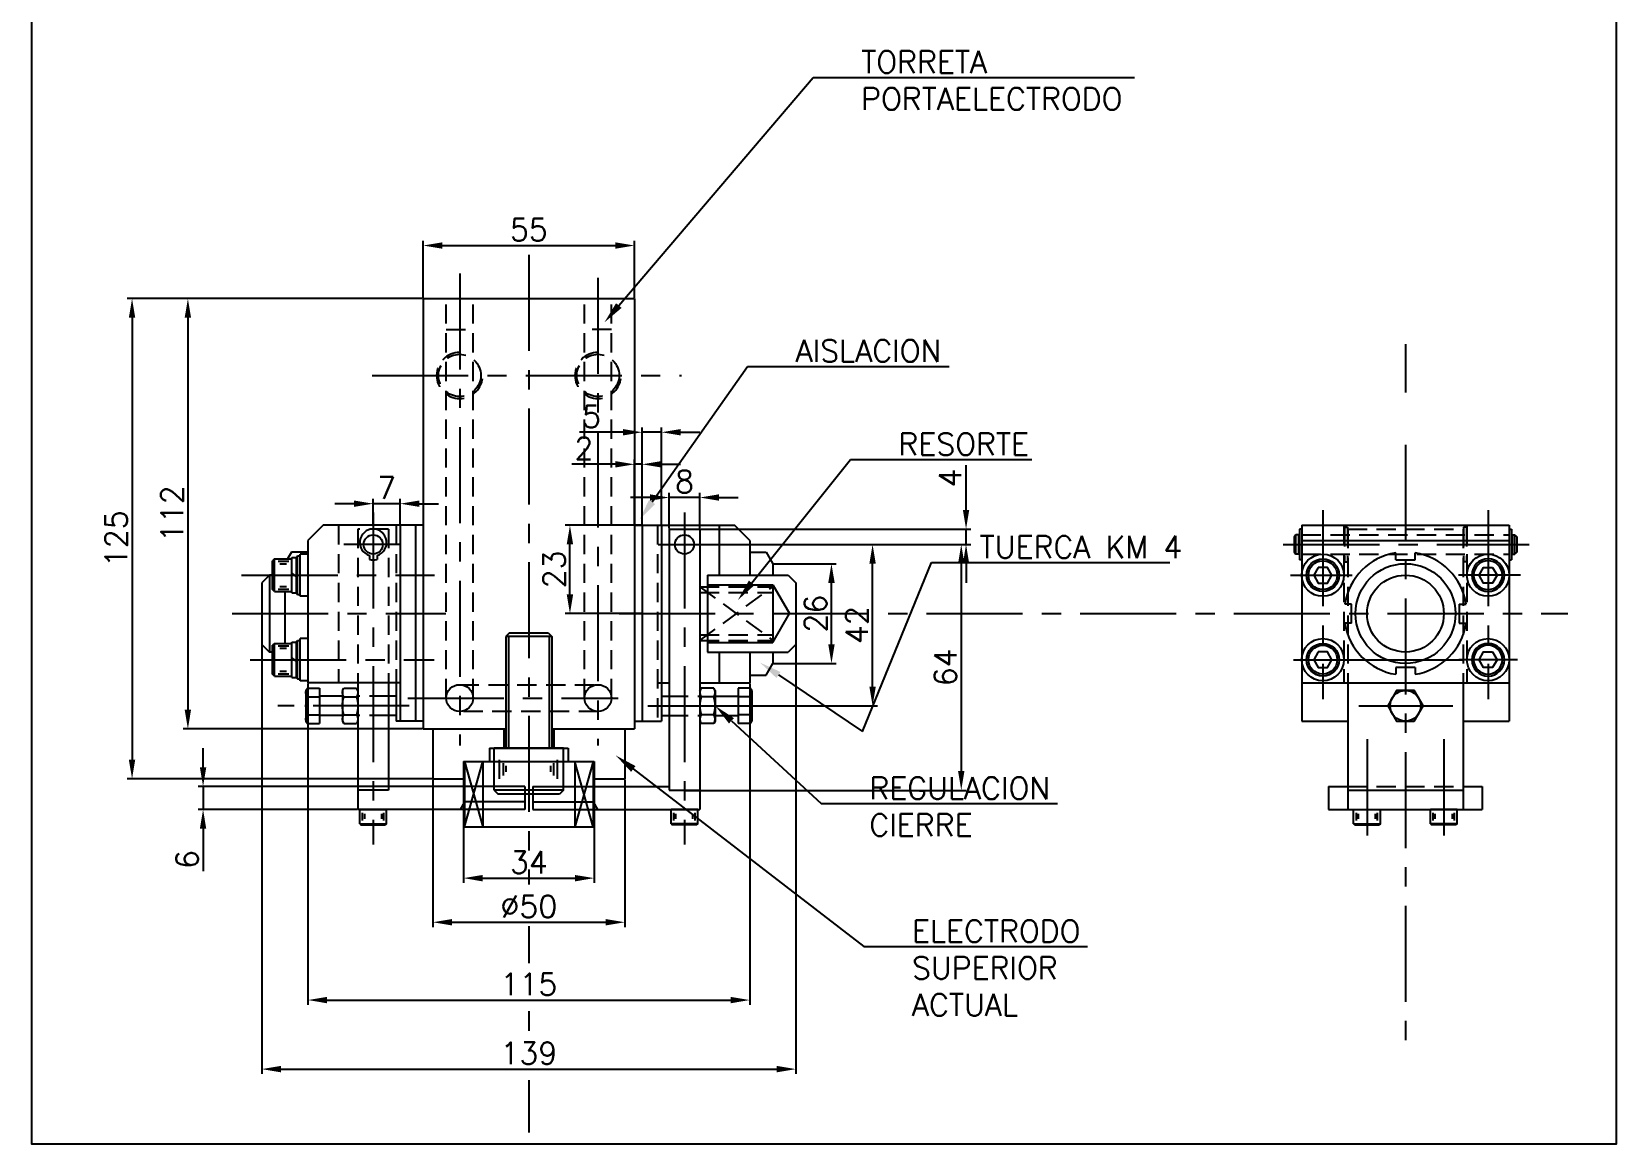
# Model space of a CAD drawing. Extents: x -21308 to -16735, y 11657 to 13517.
# Drawn here: x -17147 to -16734.6, y 12959.7 to 13249.3 of the extents above; entities that cross this region are included whole.
import ezdxf
from ezdxf import colors
from ezdxf.entities.mleader import LeaderData, LeaderLine
from ezdxf.math import Vec2, Vec3

# ---------------------------------------------------------------- set-up
doc = ezdxf.new("R2010")
doc.units = 0
doc.header["$LTSCALE"] = 20
doc.header["$MEASUREMENT"] = 0
doc.linetypes.add('CENTER', pattern=[2, 1.25, -0.25, 0.25, -0.25])
doc.linetypes.add('HIDDEN', pattern=[0.375, 0.25, -0.125])
doc.layers.get('0').update_dxf_attribs({"linetype": 'CONTINUOUS'})
doc.layers.get('DEFPOINTS').update_dxf_attribs({"linetype": 'CONTINUOUS'})
for name, color, linetype in [('CL', 1, 'CENTER'), ('CO', 3, 'CONTINUOUS'), ('CUPLA A SOLDAR', 5, 'CONTINUOUS'), ('FI', 1, 'CONTINUOUS'), ('OC', 1, 'HIDDEN')]:
    doc.layers.add(name, color=color, linetype=linetype)
doc.styles.add('ROMANS', font='ROMANS.SHX')
doc.dimstyles.new('2CON5', dxfattribs={"dimscale": 2.5, "dimtxt": 2.3, "dimasz": 2, "dimexe": 0.5, "dimexo": 0.0625, "dimgap": 0.5, "dimtad": 1, "dimdec": 4, "dimdsep": 46, "dimtxsty": 'ROMANS', "dimcen": -2, "dimclrt": 7, "dimadec": 0, "dimazin": 0, "dimtfac": 0.869565, "dimtdec": 4, "dimtmove": 0, "dimatfit": 3, "dimfxl": 1, "dimtolj": 1, "dimarcsym": 0})

# ---------------------------------------------------------------- blocks, each defined once
blk = doc.blocks.new('12912L')
for p, q in [((-9, 11), (-8, 12)), ((-9, 11), (-9, 0)), ((-8, 12), (8, 12)), ((9, 11), (8, 12)), ((9, 11), (9, 0)), ((-9, 0), (9, 0))]:
    blk.add_line(p, q)
at = {"color": 1}
for p, q in [((-9, 11), (9, 11)), ((-7.47, 8.01), (-7.47, 3.03)), ((-6.47, 7.16), (-6.47, 3.89)), ((-5.76, 6.16), (-5.76, 4.6)), ((5.9, 6.16), (5.9, 4.6)), ((6.61, 7.16), (6.61, 3.89)), ((7.61, 8.01), (7.61, 3.03))]:
    blk.add_line(p, q, dxfattribs=at)
blk = doc.blocks.new('04912L')
for p, q in [((-3.5, 3.7), (-3.2, 4)), ((-3.5, 3.7), (-3.5, 0)), ((-3.5, 0), (3.5, 0)), ((-3.2, 4), (3.2, 4)), ((3.5, 3.7), (3.2, 4)), ((3.5, 3.7), (3.5, 0))]:
    blk.add_line(p, q)
at = {"color": 1}
for p, q in [((-3.5, 3.7), (3.5, 3.7)), ((-2.75, 2.85), (-2.75, 0.9)), ((-2.22, 2.4), (-2.22, 1.16)), ((2.22, 2.4), (2.22, 1.16)), ((2.75, 2.85), (2.75, 0.9))]:
    blk.add_line(p, q, dxfattribs=at)
blk = doc.blocks.new('05934L')
for p, q in [((-4, 4), (-4.62, 3.64)), ((-4.62, 3.64), (-4.62, 0.36)), ((-4, 0), (-4.62, 0.36)), ((-4, 4), (-2.31, 4)), ((-4, 0), (-2.31, 0)), ((-2.31, 4), (2.31, 4)), ((-2.31, 3.64), (-2.31, 0.36)), ((-2.31, 0), (2.31, 0)), ((2.31, 4), (4, 4)), ((2.31, 3.64), (2.31, 0.36)), ((2.31, 0), (4, 0)), ((4, 4), (4.62, 3.64)), ((4, 0), (4.62, 0.36)), ((4.62, 3.64), (4.62, 0.36))]:
    blk.add_line(p, q)
for centre, radius, start, end in [((-3.46, 1.96), 2.04, 55.6158, 124.3842), ((-3.46, 2.04), 2.04, 235.6158, 304.3842), ((0, -3.64), 7.64, 72.412, 107.588), ((0, 7.64), 7.64, 252.412, 287.588), ((3.46, 1.96), 2.04, 55.6158, 124.3842), ((3.46, 2.04), 2.04, 235.6158, 304.3842)]:
    blk.add_arc(centre, radius, start, end)
blk = doc.blocks.new('05933L')
for p, q in [((-4, 3.5), (-4.62, 3.14)), ((-4.62, 3.14), (-4.62, 0)), ((-4.62, 0), (4.62, 0)), ((-4, 3.5), (-2.31, 3.5)), ((-2.31, 3.5), (2.31, 3.5)), ((-2.31, 3.14), (-2.31, 0)), ((2.31, 3.5), (4, 3.5)), ((2.31, 3.14), (2.31, 0)), ((4, 3.5), (4.62, 3.14)), ((4.62, 3.14), (4.62, 0))]:
    blk.add_line(p, q)
for centre, radius, start, end in [((-3.46, 1.46), 2.04, 55.6158, 124.3842), ((0, -4.14), 7.64, 72.412, 107.588), ((3.46, 1.46), 2.04, 55.6158, 124.3842)]:
    blk.add_arc(centre, radius, start, end)
blk = doc.blocks.new('05933S')
blk.add_lwpolyline([(2.31, -4), (4.62, 0), (2.31, 4), (-2.31, 4), (-4.62, 0), (-2.31, -4)], close=True)
at = {"color": 1}
blk.add_circle((0, 0), 4, dxfattribs=at)
blk = doc.blocks.new('05912S')
blk.add_lwpolyline([(-1.18, 2.04), (-2.35, 0), (-1.18, -2.04), (1.18, -2.04), (2.35, 0), (1.18, 2.04)], close=True)
blk.add_circle((0, 0), 4.25)
at = {"color": 1}
blk.add_circle((0, 0), 3.75, dxfattribs=at)
blk = doc.blocks.new('05125')
for p, q in [((-4.7, 1), (-5, 0.7)), ((-5, 0.7), (-5, 0)), ((-5, 0), (5, 0)), ((-4.7, 1), (4.7, 1)), ((4.7, 1), (5, 0.7)), ((5, 0.7), (5, 0))]:
    blk.add_line(p, q)
at = {"color": 1}
blk.add_line((-5, 0.7), (5, 0.7), dxfattribs=at)
blk = doc.blocks.new('05127')
for p, q in [((-4.6, 1.2), (4.6, 1.2)), ((-4.6, 1.2), (-4.6, 0)), ((-4.6, 0), (4.6, 0)), ((0.51, 1.2), (-0.53, 0)), ((4.6, 1.2), (4.6, 0))]:
    blk.add_line(p, q)
blk = doc.blocks.new('05912L')
for p, q in [((-4.25, 4.5), (-3.75, 5)), ((-4.25, 4.5), (-4.25, 0)), ((-3.75, 5), (3.75, 5)), ((4.25, 4.5), (3.75, 5)), ((4.25, 4.5), (4.25, 0)), ((-4.25, 0), (4.25, 0))]:
    blk.add_line(p, q)
at = {"color": 1}
for p, q in [((-4.25, 4.5), (4.25, 4.5)), ((-3.64, 3.52), (-3.64, 0.79)), ((-2.98, 3.1), (-2.98, 1.41)), ((2.98, 3.1), (2.98, 1.41)), ((3.64, 3.52), (3.64, 0.79))]:
    blk.add_line(p, q, dxfattribs=at)
blk = doc.blocks.new('*D61')
at = {"layer": 'CO', "color": 0, "lineweight": -2}
for p, q in [((-17045.11, 13179.98), (-17045.11, 13194.89)), ((-17040.11, 13193.64), (-16995.11, 13193.64)), ((-16990.11, 13179.98), (-16990.11, 13194.89))]:
    blk.add_line(p, q, dxfattribs=at)
at = {"layer": 'CO', "color": 0}
for points in [[(-17040.11, 13194.47), (-17040.11, 13192.8), (-17045.11, 13193.64)], [(-16995.11, 13194.47), (-16995.11, 13192.8), (-16990.11, 13193.64)]]:
    blk.add_solid(points, dxfattribs=at)
at = {"layer": 'DEFPOINTS', "color": 0}
for p in [(-16990.11, 13193.64), (-17045.11, 13179.82), (-16990.11, 13179.82)]:
    blk.add_point(p, dxfattribs=at)
at = {"layer": 'CO', "color": 7, "insert": (-17017.61, 13197.76), "char_height": 5.75, "attachment_point": 5, "style": 'ROMANS'}
blk.add_mtext('\\A1;55', dxfattribs=at)
blk = doc.blocks.new('*D62')
at = {"layer": 'CO', "color": 0, "lineweight": -2}
for p, q in [((-17042.61, 13054.66), (-17042.61, 13016.23)), ((-16992.61, 13054.66), (-16992.61, 13016.23)), ((-17037.61, 13017.48), (-16997.61, 13017.48))]:
    blk.add_line(p, q, dxfattribs=at)
at = {"layer": 'CO', "color": 0}
for points in [[(-17037.61, 13018.31), (-17037.61, 13016.65), (-17042.61, 13017.48)], [(-16997.61, 13018.31), (-16997.61, 13016.65), (-16992.61, 13017.48)]]:
    blk.add_solid(points, dxfattribs=at)
at = {"layer": 'DEFPOINTS', "color": 0}
for p in [(-17042.61, 13054.82), (-16992.61, 13054.82), (-16992.61, 13017.48)]:
    blk.add_point(p, dxfattribs=at)
at = {"layer": 'CO', "color": 7, "insert": (-17017.61, 13021.6), "char_height": 5.75, "attachment_point": 5, "style": 'ROMANS'}
blk.add_mtext('\\A1;%%C50', dxfattribs=at)
blk = doc.blocks.new('*D63')
at = {"layer": 'CO', "color": 0, "lineweight": -2}
for p, q in [((-17075.11, 13079.66), (-17075.11, 12995.98)), ((-16960.11, 13079.66), (-16960.11, 12995.98)), ((-17070.11, 12997.23), (-16965.11, 12997.23))]:
    blk.add_line(p, q, dxfattribs=at)
at = {"layer": 'CO', "color": 0}
for points in [[(-17070.11, 12998.06), (-17070.11, 12996.39), (-17075.11, 12997.23)], [(-16965.11, 12998.06), (-16965.11, 12996.39), (-16960.11, 12997.23)]]:
    blk.add_solid(points, dxfattribs=at)
at = {"layer": 'DEFPOINTS', "color": 0}
for p in [(-17075.11, 13079.82), (-16960.11, 13079.82), (-16960.11, 12997.23)]:
    blk.add_point(p, dxfattribs=at)
at = {"layer": 'CO', "color": 7, "insert": (-17017.61, 13001.35), "char_height": 5.75, "attachment_point": 5, "style": 'ROMANS'}
blk.add_mtext('\\A1;115', dxfattribs=at)
blk = doc.blocks.new('*D64')
at = {"layer": 'CO', "color": 0, "lineweight": -2}
for p, q in [((-17087.11, 13089.66), (-17087.11, 12978)), ((-16948.11, 13089.66), (-16948.11, 12978)), ((-17082.11, 12979.25), (-16953.11, 12979.25))]:
    blk.add_line(p, q, dxfattribs=at)
at = {"layer": 'CO', "color": 0}
for points in [[(-17082.11, 12980.09), (-17082.11, 12978.42), (-17087.11, 12979.25)], [(-16953.11, 12980.09), (-16953.11, 12978.42), (-16948.11, 12979.25)]]:
    blk.add_solid(points, dxfattribs=at)
at = {"layer": 'DEFPOINTS', "color": 0}
for p in [(-17087.11, 13089.82), (-16948.11, 13089.82), (-16948.11, 12979.25)]:
    blk.add_point(p, dxfattribs=at)
at = {"layer": 'CO', "color": 7, "insert": (-17017.61, 12983.38), "char_height": 5.75, "attachment_point": 5, "style": 'ROMANS'}
blk.add_mtext('\\A1;139', dxfattribs=at)
blk = doc.blocks.new('*D67')
at = {"layer": 'CO', "color": 0, "lineweight": -2}
for p, q in [((-17102.39, 13057.82), (-17102.39, 13062.82)), ((-17054.27, 13052.82), (-17103.64, 13052.82)), ((-17102.39, 13052.82), (-17102.39, 13046.82)), ((-17062.27, 13046.82), (-17103.64, 13046.82)), ((-17102.39, 13041.82), (-17102.39, 13030.76))]:
    blk.add_line(p, q, dxfattribs=at)
at = {"layer": 'CO', "color": 0}
for points in [[(-17103.22, 13057.82), (-17101.56, 13057.82), (-17102.39, 13052.82)], [(-17103.22, 13041.82), (-17101.56, 13041.82), (-17102.39, 13046.82)]]:
    blk.add_solid(points, dxfattribs=at)
at = {"layer": 'DEFPOINTS', "color": 0}
for p in [(-17054.11, 13052.82), (-17102.39, 13046.82), (-17062.11, 13046.82)]:
    blk.add_point(p, dxfattribs=at)
at = {"layer": 'CO', "color": 7, "insert": (-17106.52, 13033.79), "char_height": 5.75, "attachment_point": 5, "rotation": 90, "style": 'ROMANS'}
blk.add_mtext('\\A1;6', dxfattribs=at)
blk = doc.blocks.new('*D70')
at = {"layer": 'CO', "color": 0, "lineweight": -2}
for p, q in [((-17034.61, 13054.66), (-17034.61, 13027.71)), ((-17000.61, 13054.66), (-17000.61, 13027.71)), ((-17029.61, 13028.96), (-17005.61, 13028.96))]:
    blk.add_line(p, q, dxfattribs=at)
at = {"layer": 'CO', "color": 0}
for points in [[(-17029.61, 13029.79), (-17029.61, 13028.12), (-17034.61, 13028.96)], [(-17005.61, 13029.79), (-17005.61, 13028.12), (-17000.61, 13028.96)]]:
    blk.add_solid(points, dxfattribs=at)
at = {"layer": 'DEFPOINTS', "color": 0}
for p in [(-17034.61, 13054.82), (-17000.61, 13054.82), (-17000.61, 13028.96)]:
    blk.add_point(p, dxfattribs=at)
at = {"layer": 'CO', "color": 7, "insert": (-17017.61, 13033.08), "char_height": 5.75, "attachment_point": 5, "style": 'ROMANS'}
blk.add_mtext('\\A1;34', dxfattribs=at)
blk = doc.blocks.new('*D71')
at = {"layer": 'CO', "color": 0, "lineweight": -2}
for p, q in [((-17045.27, 13179.82), (-17107.59, 13179.82)), ((-17106.34, 13174.82), (-17106.34, 13072.82)), ((-17045.27, 13067.82), (-17107.59, 13067.82))]:
    blk.add_line(p, q, dxfattribs=at)
at = {"layer": 'CO', "color": 0}
for points in [[(-17107.18, 13174.82), (-17105.51, 13174.82), (-17106.34, 13179.82)], [(-17107.18, 13072.82), (-17105.51, 13072.82), (-17106.34, 13067.82)]]:
    blk.add_solid(points, dxfattribs=at)
at = {"layer": 'DEFPOINTS', "color": 0}
for p in [(-17045.11, 13179.82), (-17106.34, 13067.82), (-17045.11, 13067.82)]:
    blk.add_point(p, dxfattribs=at)
at = {"layer": 'CO', "color": 7, "insert": (-17110.47, 13123.82), "char_height": 5.75, "attachment_point": 5, "rotation": 90, "style": 'ROMANS'}
blk.add_mtext('\\A1;112', dxfattribs=at)
blk = doc.blocks.new('*D72')
at = {"layer": 'CO', "color": 0, "lineweight": -2}
for p, q in [((-16995.11, 13136.69), (-17006.44, 13136.69)), ((-16990.11, 13120.98), (-16990.11, 13137.94)), ((-16988.11, 13136.69), (-16990.11, 13136.69)), ((-16988.11, 13120.98), (-16988.11, 13137.94)), ((-16983.11, 13136.69), (-16978.11, 13136.69))]:
    blk.add_line(p, q, dxfattribs=at)
at = {"layer": 'CO', "color": 0}
for points in [[(-16995.11, 13137.52), (-16995.11, 13135.86), (-16990.11, 13136.69)], [(-16983.11, 13137.52), (-16983.11, 13135.86), (-16988.11, 13136.69)]]:
    blk.add_solid(points, dxfattribs=at)
at = {"layer": 'DEFPOINTS', "color": 0}
for p in [(-16990.11, 13136.69), (-16990.11, 13120.82), (-16988.11, 13120.82)]:
    blk.add_point(p, dxfattribs=at)
at = {"layer": 'CO', "color": 7, "insert": (-17003.28, 13140.82), "char_height": 5.75, "attachment_point": 5, "style": 'ROMANS'}
blk.add_mtext('\\A1;2', dxfattribs=at)
blk = doc.blocks.new('*D73')
at = {"layer": 'CO', "color": 0, "lineweight": -2}
for p, q in [((-16993.11, 13145.03), (-17004.44, 13145.03)), ((-16988.11, 13120.98), (-16988.11, 13146.28)), ((-16983.11, 13145.03), (-16988.11, 13145.03)), ((-16983.11, 13120.98), (-16983.11, 13146.28)), ((-16978.11, 13145.03), (-16973.11, 13145.03))]:
    blk.add_line(p, q, dxfattribs=at)
at = {"layer": 'CO', "color": 0}
for points in [[(-16993.11, 13145.86), (-16993.11, 13144.2), (-16988.11, 13145.03)], [(-16978.11, 13145.86), (-16978.11, 13144.2), (-16983.11, 13145.03)]]:
    blk.add_solid(points, dxfattribs=at)
at = {"layer": 'DEFPOINTS', "color": 0}
for p in [(-16988.11, 13145.03), (-16988.11, 13120.82), (-16983.11, 13120.82)]:
    blk.add_point(p, dxfattribs=at)
at = {"layer": 'CO', "color": 7, "insert": (-17001.28, 13149.16), "char_height": 5.75, "attachment_point": 5, "style": 'ROMANS'}
blk.add_mtext('\\A1;5', dxfattribs=at)
blk = doc.blocks.new('*D77')
at = {"layer": 'CO', "color": 0, "lineweight": -2}
for p, q in [((-17058.11, 13120.98), (-17058.11, 13127.68)), ((-17051.11, 13120.98), (-17051.11, 13127.68)), ((-17063.11, 13126.43), (-17068.11, 13126.43)), ((-17051.11, 13126.43), (-17058.11, 13126.43)), ((-17046.11, 13126.43), (-17041.11, 13126.43))]:
    blk.add_line(p, q, dxfattribs=at)
at = {"layer": 'CO', "color": 0}
for points in [[(-17063.11, 13127.27), (-17063.11, 13125.6), (-17058.11, 13126.43)], [(-17046.11, 13127.27), (-17046.11, 13125.6), (-17051.11, 13126.43)]]:
    blk.add_solid(points, dxfattribs=at)
at = {"layer": 'DEFPOINTS', "color": 0}
for p in [(-17058.11, 13126.43), (-17058.11, 13120.82), (-17051.11, 13120.82)]:
    blk.add_point(p, dxfattribs=at)
at = {"layer": 'CO', "color": 7, "insert": (-17054.61, 13130.56), "char_height": 5.75, "attachment_point": 5, "style": 'ROMANS'}
blk.add_mtext('\\A1;7', dxfattribs=at)
blk = doc.blocks.new('*D78')
at = {"layer": 'CO', "color": 0, "lineweight": -2}
for p, q in [((-16988.27, 13120.82), (-17008.16, 13120.82)), ((-17006.91, 13102.82), (-17006.91, 13115.82)), ((-16988.27, 13097.82), (-17008.16, 13097.82))]:
    blk.add_line(p, q, dxfattribs=at)
at = {"layer": 'CO', "color": 0}
for points in [[(-17007.75, 13115.82), (-17006.08, 13115.82), (-17006.91, 13120.82)], [(-17007.75, 13102.82), (-17006.08, 13102.82), (-17006.91, 13097.82)]]:
    blk.add_solid(points, dxfattribs=at)
at = {"layer": 'DEFPOINTS', "color": 0}
for p in [(-17006.91, 13120.82), (-16988.11, 13120.82), (-16988.11, 13097.82)]:
    blk.add_point(p, dxfattribs=at)
at = {"layer": 'CO', "color": 7, "insert": (-17011.04, 13109.32), "char_height": 5.75, "attachment_point": 5, "rotation": 90, "style": 'ROMANS'}
blk.add_mtext('\\A1;23', dxfattribs=at)
blk = doc.blocks.new('*D79')
at = {"layer": 'CO', "color": 0, "lineweight": -2}
for p, q in [((-16953.95, 13110.82), (-16937.6, 13110.82)), ((-16938.85, 13089.82), (-16938.85, 13105.82)), ((-16953.95, 13084.82), (-16937.6, 13084.82))]:
    blk.add_line(p, q, dxfattribs=at)
at = {"layer": 'CO', "color": 0}
for points in [[(-16939.68, 13105.82), (-16938.01, 13105.82), (-16938.85, 13110.82)], [(-16939.68, 13089.82), (-16938.01, 13089.82), (-16938.85, 13084.82)]]:
    blk.add_solid(points, dxfattribs=at)
at = {"layer": 'DEFPOINTS', "color": 0}
for p in [(-16954.11, 13110.82), (-16938.85, 13110.82), (-16954.11, 13084.82)]:
    blk.add_point(p, dxfattribs=at)
at = {"layer": 'CO', "color": 7, "insert": (-16942.97, 13097.82), "char_height": 5.75, "attachment_point": 5, "rotation": 90, "style": 'ROMANS'}
blk.add_mtext('\\A1;26', dxfattribs=at)
blk = doc.blocks.new('*D80')
at = {"layer": 'CO', "color": 0, "lineweight": -2}
for p, q in [((-16976.95, 13115.82), (-16903.82, 13115.82)), ((-16905.07, 13110.82), (-16905.07, 13056.82)), ((-16976.95, 13051.82), (-16903.82, 13051.82))]:
    blk.add_line(p, q, dxfattribs=at)
at = {"layer": 'CO', "color": 0}
for points in [[(-16905.9, 13110.82), (-16904.24, 13110.82), (-16905.07, 13115.82)], [(-16905.9, 13056.82), (-16904.24, 13056.82), (-16905.07, 13051.82)]]:
    blk.add_solid(points, dxfattribs=at)
at = {"layer": 'DEFPOINTS', "color": 0}
for p in [(-16977.11, 13115.82), (-16977.11, 13051.82), (-16905.07, 13051.82)]:
    blk.add_point(p, dxfattribs=at)
at = {"layer": 'CO', "color": 7, "insert": (-16909.19, 13083.82), "char_height": 5.75, "attachment_point": 5, "rotation": 90, "style": 'ROMANS'}
blk.add_mtext('\\A1;64', dxfattribs=at)
blk = doc.blocks.new('*D81')
at = {"layer": 'CO', "color": 0, "lineweight": -2}
for p, q in [((-16903.82, 13124.82), (-16903.82, 13136.43)), ((-16972.95, 13119.82), (-16902.57, 13119.82)), ((-16903.82, 13115.82), (-16903.82, 13119.82)), ((-16976.8, 13115.82), (-16902.57, 13115.82)), ((-16903.82, 13110.82), (-16903.82, 13105.82))]:
    blk.add_line(p, q, dxfattribs=at)
at = {"layer": 'CO', "color": 0}
for points in [[(-16904.65, 13124.82), (-16902.99, 13124.82), (-16903.82, 13119.82)], [(-16904.65, 13110.82), (-16902.99, 13110.82), (-16903.82, 13115.82)]]:
    blk.add_solid(points, dxfattribs=at)
at = {"layer": 'DEFPOINTS', "color": 0}
for p in [(-16973.11, 13119.82), (-16903.82, 13119.82), (-16976.96, 13115.82)]:
    blk.add_point(p, dxfattribs=at)
at = {"layer": 'CO', "color": 7, "insert": (-16907.94, 13133.12), "char_height": 5.75, "attachment_point": 5, "rotation": 90, "style": 'ROMANS'}
blk.add_mtext('\\A1;4', dxfattribs=at)
blk = doc.blocks.new('*D82')
at = {"layer": 'CO', "color": 0, "lineweight": -2}
for p, q in [((-16986.11, 13128.04), (-16991.11, 13128.04)), ((-16981.11, 13119.98), (-16981.11, 13129.29)), ((-16973.11, 13128.04), (-16981.11, 13128.04)), ((-16973.11, 13119.98), (-16973.11, 13129.29)), ((-16968.11, 13128.04), (-16963.11, 13128.04))]:
    blk.add_line(p, q, dxfattribs=at)
at = {"layer": 'CO', "color": 0}
for points in [[(-16986.11, 13128.88), (-16986.11, 13127.21), (-16981.11, 13128.04)], [(-16968.11, 13128.88), (-16968.11, 13127.21), (-16973.11, 13128.04)]]:
    blk.add_solid(points, dxfattribs=at)
at = {"layer": 'DEFPOINTS', "color": 0}
for p in [(-16981.11, 13128.04), (-16981.11, 13119.82), (-16973.11, 13119.82)]:
    blk.add_point(p, dxfattribs=at)
at = {"layer": 'CO', "color": 7, "insert": (-16977.11, 13132.17), "char_height": 5.75, "attachment_point": 5, "style": 'ROMANS'}
blk.add_mtext('\\A1;8', dxfattribs=at)
blk = doc.blocks.new('*D83')
at = {"layer": 'CO', "color": 0, "lineweight": -2}
for p, q in [((-16976.95, 13115.82), (-16926.9, 13115.82)), ((-16928.15, 13078.82), (-16928.15, 13110.82)), ((-16976.95, 13073.82), (-16926.9, 13073.82))]:
    blk.add_line(p, q, dxfattribs=at)
at = {"layer": 'CO', "color": 0}
for points in [[(-16928.98, 13110.82), (-16927.31, 13110.82), (-16928.15, 13115.82)], [(-16928.98, 13078.82), (-16927.31, 13078.82), (-16928.15, 13073.82)]]:
    blk.add_solid(points, dxfattribs=at)
at = {"layer": 'DEFPOINTS', "color": 0}
for p in [(-16977.11, 13115.82), (-16928.15, 13115.82), (-16977.11, 13073.82)]:
    blk.add_point(p, dxfattribs=at)
at = {"layer": 'CO', "color": 7, "insert": (-16932.27, 13094.82), "char_height": 5.75, "attachment_point": 5, "rotation": 90, "style": 'ROMANS'}
blk.add_mtext('\\A1;42', dxfattribs=at)
blk = doc.blocks.new('*D90')
at = {"layer": 'CO', "color": 0, "lineweight": -2}
for p, q in [((-17045.27, 13179.82), (-17122.12, 13179.82)), ((-17120.87, 13174.82), (-17120.87, 13059.82)), ((-17042.77, 13054.82), (-17122.12, 13054.82))]:
    blk.add_line(p, q, dxfattribs=at)
at = {"layer": 'CO', "color": 0}
for points in [[(-17121.71, 13174.82), (-17120.04, 13174.82), (-17120.87, 13179.82)], [(-17121.71, 13059.82), (-17120.04, 13059.82), (-17120.87, 13054.82)]]:
    blk.add_solid(points, dxfattribs=at)
at = {"layer": 'DEFPOINTS', "color": 0}
for p in [(-17045.11, 13179.82), (-17120.87, 13054.82), (-17042.61, 13054.82)]:
    blk.add_point(p, dxfattribs=at)
at = {"layer": 'CO', "color": 7, "insert": (-17125, 13117.32), "char_height": 5.75, "attachment_point": 5, "rotation": 90, "style": 'ROMANS'}
blk.add_mtext('\\A1;125', dxfattribs=at)

msp = doc.modelspace()

# ---------------------------------------------------------------- linework, layer by layer
for p, q in [((-17045.10904, 13179.82049), (-17045.10904, 13067.82049)), ((-17045.10904, 13179.82049), (-16990.10904, 13179.82049)), ((-16990.10904, 13179.82049), (-16990.10904, 13067.82049)), ((-17071.10904, 13120.82049), (-17075.10904, 13116.82049)), ((-17045.10904, 13120.82049), (-17071.10904, 13120.82049)), ((-17051.10904, 13120.82049), (-17051.10904, 13069.82049)), ((-17047.10904, 13120.82049), (-17047.10904, 13069.82049)), ((-16990.10904, 13120.82049), (-16964.10904, 13120.82049)), ((-16988.10904, 13120.82049), (-16988.10904, 13069.82049)), ((-16983.10904, 13120.82049), (-16983.10904, 13069.82049)), ((-16981.10904, 13119.82049), (-16981.10904, 13051.82049)), ((-16981.10904, 13119.82049), (-16973.10904, 13119.82049)), ((-16973.10904, 13119.82049), (-16973.10904, 13046.82049)), ((-16968.10904, 13120.82049), (-16968.10904, 13107.82049)), ((-16960.10904, 13116.82049), (-16964.10904, 13120.82049)), ((-16817.06847, 13119.82049), (-16817.06847, 13111.82049)), ((-16816.46847, 13119.82049), (-16817.06847, 13119.82049)), ((-16816.46847, 13120.82049), (-16762.46847, 13120.82049)), ((-16816.46847, 13120.82049), (-16816.46847, 13069.82049)), ((-16762.46847, 13120.82049), (-16762.46847, 13069.82049)), ((-16762.46847, 13119.82049), (-16761.86847, 13119.82049)), ((-16761.86847, 13119.82049), (-16761.86847, 13111.82049)), ((-17075.10904, 13116.82049), (-17075.10904, 13079.82049)), ((-16960.10904, 13116.82049), (-16960.10904, 13107.82049)), ((-16817.96847, 13118.32049), (-16818.46847, 13117.82049)), ((-16818.46847, 13117.82049), (-16818.46847, 13113.82049)), ((-16817.26847, 13118.32049), (-16817.96847, 13118.32049)), ((-16817.96847, 13113.32049), (-16817.96847, 13118.32049)), ((-16817.26847, 13118.32049), (-16817.26847, 13113.32049)), ((-16817.06847, 13117.82049), (-16817.26847, 13117.82049)), ((-16816.46847, 13116.82049), (-16762.46847, 13116.82049)), ((-16761.86847, 13117.82049), (-16761.66847, 13117.82049)), ((-16761.66847, 13118.32049), (-16761.66847, 13113.32049)), ((-16761.66847, 13118.32049), (-16760.96847, 13118.32049)), ((-16760.96847, 13118.32049), (-16760.46847, 13117.82049)), ((-16760.96847, 13113.32049), (-16760.96847, 13118.32049)), ((-16760.46847, 13117.82049), (-16760.46847, 13113.82049)), ((-17079.37699, 13113.82049), (-17080.38735, 13112.07049)), ((-17075.10904, 13113.82049), (-17079.37699, 13113.82049)), ((-17077.10904, 13102.32049), (-17077.10904, 13113.32049)), ((-17075.10904, 13113.32049), (-17077.10904, 13113.32049)), ((-17059.10904, 13112.96639), (-17059.10904, 13111.93301)), ((-17057.10904, 13112.96639), (-17057.10904, 13111.93301)), ((-16960.10904, 13113.82049), (-16955.84109, 13113.82049)), ((-16955.84109, 13113.82049), (-16954.10904, 13110.82049)), ((-16954.10904, 13110.82049), (-16954.10904, 13107.82049)), ((-16818.46847, 13113.82049), (-16817.96847, 13113.32049)), ((-16817.26847, 13113.32049), (-16817.96847, 13113.32049)), ((-16817.06847, 13113.82049), (-16817.26847, 13113.82049)), ((-16816.46847, 13111.82049), (-16817.06847, 13111.82049)), ((-16791.96847, 13111.82049), (-16791.96847, 13113.62397)), ((-16791.96847, 13111.82049), (-16786.96847, 13111.82049)), ((-16786.96847, 13111.82049), (-16786.96847, 13113.62397)), ((-16762.46847, 13111.82049), (-16761.86847, 13111.82049)), ((-16761.86847, 13113.82049), (-16761.66847, 13113.82049)), ((-16761.66847, 13113.32049), (-16760.96847, 13113.32049)), ((-16760.46847, 13113.82049), (-16760.96847, 13113.32049)), ((-17085.10904, 13107.82049), (-17087.10904, 13105.82049)), ((-17084.30904, 13107.82049), (-17085.10904, 13107.82049)), ((-17085.10904, 13107.82049), (-17085.10904, 13087.82049)), ((-16971.10904, 13107.82049), (-16971.10904, 13087.82049)), ((-16971.10904, 13107.82049), (-16950.10904, 13107.82049)), ((-16950.10904, 13107.82049), (-16948.10904, 13105.82049)), ((-17087.10904, 13105.82049), (-17087.10904, 13089.82049)), ((-17081.10904, 13103.57049), (-17081.10904, 13090.07049)), ((-17075.10904, 13102.32049), (-17077.10904, 13102.32049)), ((-16971.10904, 13105.32049), (-16954.10904, 13105.32049)), ((-16954.10904, 13105.32049), (-16954.10904, 13090.32049)), ((-16954.10904, 13105.32049), (-16949.77891, 13097.82049)), ((-16948.10904, 13105.82049), (-16948.10904, 13089.82049)), ((-16803.46847, 13100.32049), (-16805.27195, 13100.32049)), ((-16803.46847, 13095.32049), (-16803.46847, 13100.32049)), ((-16775.46847, 13100.32049), (-16773.66499, 13100.32049)), ((-16775.46847, 13100.32049), (-16775.46847, 13095.32049)), ((-16954.10904, 13090.32049), (-16949.77891, 13097.82049)), ((-16803.46847, 13095.32049), (-16805.27195, 13095.32049)), ((-16775.46847, 13095.32049), (-16773.66499, 13095.32049)), ((-17087.10904, 13089.82049), (-17085.10904, 13087.82049)), ((-17077.10904, 13080.32049), (-17077.10904, 13091.32049)), ((-17075.10904, 13091.32049), (-17077.10904, 13091.32049)), ((-17022.60904, 13092.82049), (-17023.60904, 13091.82049)), ((-17023.60904, 13091.82049), (-17023.60904, 13062.82049)), ((-17022.60904, 13092.82049), (-17012.60904, 13092.82049)), ((-17012.60904, 13092.82049), (-17011.60904, 13091.82049)), ((-17011.60904, 13091.82049), (-17011.60904, 13062.82049)), ((-16971.10904, 13090.32049), (-16954.10904, 13090.32049)), ((-16948.10904, 13089.82049), (-16950.10904, 13087.82049)), ((-17084.30904, 13087.82049), (-17085.10904, 13087.82049)), ((-16971.10904, 13087.82049), (-16950.10904, 13087.82049)), ((-16968.10904, 13087.82049), (-16968.10904, 13079.82049)), ((-16960.10904, 13087.82049), (-16960.10904, 13079.82049)), ((-16954.10904, 13087.82049), (-16954.10904, 13084.82049)), ((-16960.10904, 13081.82049), (-16955.84109, 13081.82049)), ((-16955.84109, 13081.82049), (-16954.10904, 13084.82049)), ((-16791.96847, 13083.82049), (-16791.96847, 13082.01701)), ((-16786.96847, 13083.82049), (-16791.96847, 13083.82049)), ((-16786.96847, 13083.82049), (-16786.96847, 13082.01701)), ((-17075.10904, 13080.32049), (-17077.10904, 13080.32049)), ((-17051.10904, 13079.82049), (-17075.10904, 13079.82049)), ((-17062.10904, 13079.82049), (-17062.10904, 13046.82049)), ((-17054.10904, 13079.82049), (-17054.10904, 13051.82049)), ((-17052.10904, 13079.82049), (-17052.10904, 13069.82049)), ((-16983.10904, 13079.82049), (-16981.10904, 13079.82049)), ((-16973.10904, 13079.82049), (-16960.10904, 13079.82049)), ((-16816.46847, 13079.82049), (-16762.46847, 13079.82049)), ((-16804.46847, 13079.82049), (-16804.46847, 13046.82049)), ((-16774.46847, 13079.82049), (-16774.46847, 13046.82049)), ((-17066.10904, 13076.32049), (-17072.10904, 13076.32049)), ((-17052.10904, 13076.32049), (-17054.10904, 13076.32049)), ((-16983.10904, 13076.32049), (-16981.10904, 13076.32049)), ((-16969.10904, 13076.32049), (-16963.10904, 13076.32049)), ((-17066.10904, 13071.32049), (-17072.10904, 13071.32049)), ((-17052.10904, 13071.32049), (-17054.10904, 13071.32049)), ((-17045.10904, 13069.82049), (-17052.10904, 13069.82049)), ((-16990.10904, 13069.82049), (-16983.10904, 13069.82049)), ((-16983.10904, 13071.32049), (-16981.10904, 13071.32049)), ((-16969.10904, 13071.32049), (-16963.10904, 13071.32049)), ((-16816.46847, 13069.82049), (-16804.46847, 13069.82049)), ((-16774.46847, 13069.82049), (-16762.46847, 13069.82049)), ((-17045.10904, 13067.82049), (-17023.60904, 13067.82049)), ((-17042.60904, 13067.82049), (-17042.60904, 13054.82049)), ((-17024.10904, 13067.82049), (-17024.10904, 13062.82049)), ((-17011.60904, 13067.82049), (-16990.10904, 13067.82049)), ((-17011.10904, 13067.82049), (-17011.10904, 13062.82049)), ((-16992.60904, 13067.82049), (-16992.60904, 13054.82049)), ((-17027.85904, 13062.82049), (-17027.85904, 13059.32049)), ((-17027.85904, 13062.82049), (-17007.35904, 13062.82049)), ((-17007.35904, 13062.82049), (-17007.35904, 13059.32049)), ((-17034.60904, 13059.32049), (-17034.60904, 13054.82049)), ((-17034.60904, 13059.32049), (-17027.85904, 13059.32049)), ((-17007.35904, 13059.32049), (-17000.60904, 13059.32049)), ((-17000.60904, 13059.32049), (-17000.60904, 13054.82049)), ((-17018.60904, 13052.82049), (-17054.10904, 13052.82049)), ((-17042.60904, 13054.82049), (-17034.60904, 13054.82049)), ((-17034.35904, 13052.82049), (-17034.35904, 13048.82049)), ((-17018.60904, 13052.82049), (-17018.60904, 13046.82049)), ((-17016.60904, 13052.82049), (-17016.60904, 13046.82049)), ((-17016.60904, 13052.82049), (-16981.10904, 13052.82049)), ((-17000.85904, 13052.82049), (-17000.85904, 13048.82049)), ((-17000.60904, 13054.82049), (-16992.60904, 13054.82049)), ((-16809.46847, 13052.82049), (-16809.46847, 13046.82049)), ((-16809.46847, 13052.82049), (-16804.46847, 13052.82049)), ((-16774.46847, 13052.82049), (-16769.46847, 13052.82049)), ((-16769.46847, 13052.82049), (-16769.46847, 13046.82049)), ((-17054.10904, 13051.82049), (-17062.10904, 13051.82049)), ((-17034.35904, 13048.82049), (-17035.51374, 13046.82049)), ((-17018.60904, 13048.82049), (-17034.35904, 13048.82049)), ((-17016.60904, 13048.82049), (-17000.85904, 13048.82049)), ((-17000.85904, 13048.82049), (-16999.70434, 13046.82049)), ((-16981.10904, 13051.82049), (-16973.10904, 13051.82049)), ((-16804.46847, 13051.82049), (-16774.46847, 13051.82049)), ((-17018.60904, 13046.82049), (-17062.10904, 13046.82049)), ((-17016.60904, 13046.82049), (-16973.10904, 13046.82049)), ((-16809.46847, 13046.82049), (-16769.46847, 13046.82049))]:
    msp.add_line(p, q)
for centre, radius in [((-17058.10904, 13115.82049), 2.5), ((-16977.10904, 13115.82049), 2.5), ((-16810.96847, 13107.82049), 5.5), ((-16789.46847, 13097.82049), 13), ((-16767.96847, 13107.82049), 5.5), ((-16789.46847, 13097.82049), 10), ((-16810.96847, 13085.82049), 5.5), ((-16767.96847, 13085.82049), 5.5), ((-17035.60904, 13075.82049), 3.5), ((-16999.60904, 13075.82049), 3.5)]:
    msp.add_circle(centre, radius)
for centre, radius, start, end in [((-17058.10904, 13116.32049), 3.5, 286.6015496, 253.3984504), ((-17058.10904, 13116.32049), 4.5, 257.1604116, 282.8395884), ((-16789.46847, 13097.82049), 16, 98.9892993, 171.0107007), ((-16789.46847, 13097.82049), 16, 8.9892993, 81.0107007), ((-16789.46847, 13097.82049), 16, 188.9892993, 261.0107007), ((-16789.46847, 13097.82049), 16, 278.9892993, 351.0107007)]:
    msp.add_arc(centre, radius, start, end)
at = {"layer": 'CL'}
for p, q in [((-17017.60904, 13191.19413), (-17017.60904, 13027.31342)), ((-17035.60904, 13186.37622), (-17035.60904, 13063.50489)), ((-16999.60904, 13185.19439), (-16999.60904, 13063.50489)), ((-16789.46847, 13167.94324), (-16789.46847, 13155.3572)), ((-17058.40053, 13159.82049), (-16977.83734, 13159.82049)), ((-16789.46847, 13141.78903), (-16789.46847, 12985.95994)), ((-17058.10904, 13124.16367), (-17058.10904, 13037.73286)), ((-16977.10904, 13124.16367), (-16977.10904, 13037.73286)), ((-16810.96847, 13124.73936), (-16810.96847, 13075.52225)), ((-16767.96847, 13124.73936), (-16767.96847, 13075.52225)), ((-17051.23827, 13115.82049), (-17065.7486, 13115.82049)), ((-16983.9798, 13115.82049), (-16969.46947, 13115.82049)), ((-16821.26217, 13115.82049), (-16757.28526, 13115.82049)), ((-17092.352, 13107.82049), (-17042.1842, 13107.82049)), ((-16819.41079, 13107.82049), (-16803.2963, 13107.82049)), ((-16759.52614, 13107.82049), (-16775.64063, 13107.82049)), ((-17094.84141, 13097.82049), (-17039.23059, 13097.82049)), ((-16994.1017, 13097.82049), (-16747.16769, 13097.82049)), ((-17090.11521, 13085.82049), (-17042.2589, 13085.82049)), ((-16818.60511, 13085.82049), (-16803.371, 13085.82049)), ((-16760.33182, 13085.82049), (-16775.56594, 13085.82049)), ((-17048.72033, 13073.82049), (-17082.89612, 13073.82049)), ((-17049.13604, 13075.82049), (-16994.34087, 13075.82049)), ((-16986.62163, 13073.82049), (-16952.32196, 13073.82049)), ((-16801.63646, 13073.82049), (-16777.13159, 13073.82049)), ((-16799.46847, 13065.10273), (-16799.46847, 13036.88432)), ((-16779.46847, 13065.10273), (-16779.46847, 13036.88432)), ((-17017.60904, 13016.50297), (-17017.60904, 13006.83857)), ((-17017.60904, 12994.37648), (-17017.60904, 12989.24511)), ((-17017.60904, 12976.33253), (-17017.60904, 12962.76866))]:
    msp.add_line(p, q, dxfattribs=at)
at = {"layer": 'CO'}
msp.add_line((-16804.46847, 13085.82049), (-16774.46847, 13085.82049), dxfattribs=at)
msp.add_lwpolyline([(-17146.99151, 13486.84109), (-16734.58887, 13486.84109), (-16734.58887, 12959.6768), (-17146.99151, 12959.6768)], close=True, dxfattribs=at)
at = {"layer": 'CUPLA A SOLDAR'}
for p, q in [((-17034.35904, 13059.32049), (-17034.35904, 13042.32049)), ((-17034.35904, 13059.32049), (-17000.85904, 13059.32049)), ((-17034.35904, 13042.32049), (-17029.60904, 13059.32049)), ((-17034.35904, 13059.32049), (-17029.60904, 13042.32049)), ((-17029.60904, 13059.32049), (-17029.60904, 13042.32049)), ((-17005.60904, 13059.32049), (-17005.60904, 13042.32049)), ((-17000.85904, 13059.32049), (-17005.60904, 13042.32049)), ((-17000.85904, 13042.32049), (-17005.60904, 13059.32049)), ((-17000.85904, 13059.32049), (-17000.85904, 13042.32049)), ((-17034.35904, 13042.32049), (-17000.85904, 13042.32049))]:
    msp.add_line(p, q, dxfattribs=at)
at = {"layer": 'FI'}
for p, q in [((-17011.60904, 13091.82049), (-17023.60904, 13091.82049)), ((-17022.85904, 13091.82049), (-17022.85904, 13062.82049)), ((-17012.35904, 13091.82049), (-17012.35904, 13062.82049))]:
    msp.add_line(p, q, dxfattribs=at)
at = {"layer": 'OC'}
for p, q in [((-17039.10904, 13075.82049), (-17039.10904, 13179.82049)), ((-17032.10904, 13075.82049), (-17032.10904, 13179.82049)), ((-17003.10904, 13075.82049), (-17003.10904, 13179.82049)), ((-16996.10904, 13075.82049), (-16996.10904, 13179.82049)), ((-17039.10904, 13171.82049), (-17032.10904, 13171.82049)), ((-16996.10904, 13171.82049), (-17003.10904, 13171.82049)), ((-17067.10904, 13120.82049), (-17067.10904, 13079.82049)), ((-17062.10904, 13119.82049), (-17062.10904, 13079.82049)), ((-17054.10904, 13119.82049), (-17062.10904, 13119.82049)), ((-17054.10904, 13119.82049), (-17054.10904, 13079.82049)), ((-17052.10904, 13120.82049), (-17052.10904, 13079.82049)), ((-16984.10904, 13120.82049), (-16984.10904, 13069.82049)), ((-16805.46847, 13120.82049), (-16805.46847, 13079.82049)), ((-16805.36847, 13120.32049), (-16805.36847, 13111.32049)), ((-16805.36847, 13120.32049), (-16804.56847, 13120.32049)), ((-16804.56847, 13120.32049), (-16804.56847, 13111.32049)), ((-16804.46847, 13119.82049), (-16804.46847, 13079.82049)), ((-16804.46847, 13119.82049), (-16774.46847, 13119.82049)), ((-16774.46847, 13119.82049), (-16774.46847, 13079.82049)), ((-16774.36847, 13120.32049), (-16774.36847, 13111.32049)), ((-16773.56847, 13120.32049), (-16774.36847, 13120.32049)), ((-16773.56847, 13120.32049), (-16773.56847, 13111.32049)), ((-16773.46847, 13120.82049), (-16773.46847, 13079.82049)), ((-16816.46847, 13118.32049), (-16762.46847, 13118.32049)), ((-16816.46847, 13113.32049), (-16762.46847, 13113.32049)), ((-16805.36847, 13111.32049), (-16804.56847, 13111.32049)), ((-16773.56847, 13111.32049), (-16774.36847, 13111.32049)), ((-16973.10904, 13104.82049), (-16954.10904, 13104.82049)), ((-16973.10904, 13090.82049), (-16954.10904, 13104.82049)), ((-16973.10904, 13104.82049), (-16954.10904, 13090.82049)), ((-16973.10904, 13103.32049), (-16954.10904, 13103.32049)), ((-16973.10904, 13092.32049), (-16954.10904, 13092.32049)), ((-16973.10904, 13090.82049), (-16954.10904, 13090.82049)), ((-17035.60904, 13079.32049), (-16999.60904, 13079.32049)), ((-16984.10904, 13079.82049), (-16983.10904, 13079.82049)), ((-17054.10904, 13076.32049), (-17062.10904, 13076.32049)), ((-16981.10904, 13076.32049), (-16973.10904, 13076.32049)), ((-17054.10904, 13071.32049), (-17062.10904, 13071.32049)), ((-16999.60904, 13072.32049), (-17035.60904, 13072.32049)), ((-16981.10904, 13071.32049), (-16973.10904, 13071.32049)), ((-16804.46847, 13052.82049), (-16774.46847, 13052.82049))]:
    msp.add_line(p, q, dxfattribs=at)
for centre in [(-17035.60904, 13159.82049), (-16999.60904, 13159.82049)]:
    msp.add_circle(centre, 5.5, dxfattribs=at)
for centre in [(-17035.60904, 13159.82049), (-16999.60904, 13159.82049)]:
    msp.add_arc(centre, 6, 90, 0, dxfattribs=at)

# ---------------------------------------------------------------- block references
for name, p, rotation in [('05912L', (-17079.30904, 13107.82049), 90), ('05127', (-17078.10904, 13107.82049), 90), ('05125', (-17077.10904, 13107.82049), 90), ('05912L', (-17079.30904, 13085.82049), 90), ('05127', (-17078.10904, 13085.82049), 90), ('05125', (-17077.10904, 13085.82049), 90), ('05934L', (-16973.10904, 13073.82049), 270), ('05933L', (-16963.10904, 13073.82049), 270), ('12912L', (-17017.60904, 13062.82049), 180), ('04912L', (-16977.10904, 13046.82049), 180), ('04912L', (-16779.46847, 13046.82049), 180)]:
    msp.add_blockref(name, p, dxfattribs=dict(rotation=rotation))
for name, p in [('05912S', (-16810.96847, 13107.82049)), ('05912S', (-16810.96847, 13085.82049)), ('05933S', (-16789.46847, 13073.82049))]:
    msp.add_blockref(name, p)
at = {"xscale": -1}
for p in [(-16767.96847, 13107.82049), (-16767.96847, 13085.82049)]:
    msp.add_blockref('05912S', p, dxfattribs=at)
for name, p, rotation in [('05933L', (-17072.10904, 13073.82049), 90), ('05934L', (-17062.10904, 13073.82049), 90), ('04912L', (-17058.10904, 13046.82049), 180), ('04912L', (-16799.46847, 13046.82049), 180)]:
    msp.add_blockref(name, p, dxfattribs=dict(at, rotation=rotation))

# ---------------------------------------------------------------- dimensions: what is measured, and where the dimension line sits
at = {"layer": 'CO'}
for base, p1, p2, picture, middle in [((-16990.10904, 13193.63624), (-17045.10904, 13179.82049), (-16990.10904, 13179.82049), '*D61', (-17017.60904, 13197.76124)), ((-16988.10904, 13145.03061), (-16983.10904, 13120.82049), (-16988.10904, 13120.82049), '*D73', (-17001.2757, 13149.15561)), ((-16990.10904, 13136.69036), (-16988.10904, 13120.82049), (-16990.10904, 13120.82049), '*D72', (-17003.2757, 13140.81536)), ((-16981.10904, 13128.04304), (-16973.10904, 13119.82049), (-16981.10904, 13119.82049), '*D82', (-16977.10904, 13132.16804)), ((-17058.10904, 13126.43279), (-17051.10904, 13120.82049), (-17058.10904, 13120.82049), '*D77', (-17054.60904, 13130.55779)), ((-16948.10904, 12979.25334), (-17087.10904, 13089.82049), (-16948.10904, 13089.82049), '*D64', (-17017.60904, 12983.37834)), ((-16960.10904, 12997.22704), (-17075.10904, 13079.82049), (-16960.10904, 13079.82049), '*D63', (-17017.60904, 13001.35204)), ((-17000.60904, 13028.9557), (-17034.60904, 13054.82049), (-17000.60904, 13054.82049), '*D70', (-17017.60904, 13033.0807))]:
    dim = msp.add_linear_dim(base=base, p1=p1, p2=p2, dimstyle='2CON5', dxfattribs=at)
    dim.commit()
    dim.dimension.update_dxf_attribs({"geometry": picture, "text_midpoint": middle})
for base, p1, p2, picture, middle in [((-17120.87355, 13054.82049), (-17045.10904, 13179.82049), (-17042.60904, 13054.82049), '*D90', (-17124.99855, 13117.32049)), ((-17106.34339, 13067.82049), (-17045.10904, 13179.82049), (-17045.10904, 13067.82049), '*D71', (-17110.46839, 13123.82049)), ((-16903.81867, 13119.82049), (-16976.95904, 13115.82049), (-16973.10904, 13119.82049), '*D81', (-16907.94367, 13133.12406)), ((-17006.91181, 13120.82049), (-16988.10904, 13097.82049), (-16988.10904, 13120.82049), '*D78', (-17011.03681, 13109.32049)), ((-16905.06867, 13051.82049), (-16977.10904, 13115.82049), (-16977.10904, 13051.82049), '*D80', (-16909.19367, 13083.82049)), ((-16928.14782, 13115.82049), (-16977.10904, 13073.82049), (-16977.10904, 13115.82049), '*D83', (-16932.27282, 13094.82049)), ((-16938.8479, 13110.82049), (-16954.10904, 13084.82049), (-16954.10904, 13110.82049), '*D79', (-16942.9729, 13097.82049)), ((-17102.39084, 13046.82049), (-17054.10904, 13052.82049), (-17062.10904, 13046.82049), '*D67', (-17106.51584, 13033.79073))]:
    dim = msp.add_linear_dim(base=base, p1=p1, p2=p2, angle=90, dimstyle='2CON5', dxfattribs=at)
    dim.commit()
    dim.dimension.update_dxf_attribs({"geometry": picture, "text_midpoint": middle})
dim = msp.add_linear_dim(base=(-16992.60904, 13017.47838), p1=(-17042.60904, 13054.82049), p2=(-16992.60904, 13054.82049), text='%%C<>', dimstyle='2CON5', dxfattribs=at)
dim.commit()
dim.dimension.update_dxf_attribs({"geometry": '*D62', "text_midpoint": (-17017.60904, 13021.60338)})

# ---------------------------------------------------------------- leaders
ml = msp.add_multileader_mtext('Standard', dxfattribs=at)
ml.set_content('TORRETA\\PPORTAELECTRODO', color=7, style='ROMANS')
ml.set_leader_properties(color=256, linetype='ByLayer', lineweight=-1)
ml.build(insert=Vec2(0, 0))
ml.multileader.update_dxf_attribs({"text_left_attachment_type": 6, "text_right_attachment_type": 5, "dogleg_length": 4, "arrow_head_size": 5.75, "scale": 2.5})
ctx = ml.context
ctx.base_point, ctx.scale, ctx.char_height, ctx.arrow_head_size, ctx.landing_gap_size, ctx.plane_origin = Vec3(-16933.62003, 13237.3924), 2.5, 5.75, 5.75, 2.5, Vec3(-16997.91783, 13134.54321)
ctx.left_attachment, ctx.right_attachment = 6, 5
notes = []
notes.append((ctx, [(0, (1, 1, 0), (-16943.62003, 13237.3924), (1, 0), 10, [(0, [(-16997.91783, 13173.63712)], 0, [])])]))
ctx.mtext.insert, ctx.mtext.flow_direction = Vec3(-16931.12003, 13244.2924), 5
ml = msp.add_multileader_mtext('Standard', dxfattribs=at)
ml.set_content('AISLACION', color=7, style='ROMANS')
ml.set_leader_properties(color=256, linetype='ByLayer', lineweight=-1)
ml.build(insert=Vec2(0, 0))
ml.multileader.update_dxf_attribs({"text_left_attachment_type": 6, "text_right_attachment_type": 5, "dogleg_length": 4, "arrow_head_size": 5.75, "scale": 2.5})
ctx = ml.context
ctx.base_point, ctx.scale, ctx.char_height, ctx.arrow_head_size, ctx.landing_gap_size, ctx.plane_origin = Vec3(-16950.67846, 13162.17211), 2.5, 5.75, 5.75, 2.5, Vec3(-16988.86189, 13078.08919)
ctx.left_attachment, ctx.right_attachment = 6, 5
notes.append((ctx, [(0, (1, 1, 0), (-16960.67846, 13162.17211), (1, 0), 10, [(0, [(-16988.86189, 13122.18311)], 0, [])])]))
ctx.mtext.insert, ctx.mtext.flow_direction = Vec3(-16948.17846, 13169.07211), 5
ml = msp.add_multileader_mtext('Standard', dxfattribs=at)
ml.set_content('RESORTE', color=7, style='ROMANS')
ml.set_leader_properties(color=256, linetype='ByLayer', lineweight=-1)
ml.build(insert=Vec2(0, 0))
ml.multileader.update_dxf_attribs({"text_left_attachment_type": 6, "text_right_attachment_type": 5, "dogleg_length": 4, "arrow_head_size": 5.75, "scale": 2.5})
ctx = ml.context
ctx.base_point, ctx.scale, ctx.char_height, ctx.arrow_head_size, ctx.landing_gap_size, ctx.plane_origin = Vec3(-16923.90804, 13137.93093), 2.5, 5.75, 5.75, 2.5, Vec3(-16963.19873, 13057.25932)
ctx.left_attachment, ctx.right_attachment = 6, 5
notes.append((ctx, [(0, (1, 1, 0), (-16933.90804, 13137.93093), (1, 0), 10, [(0, [(-16963.19873, 13101.35324)], 0, [])])]))
ctx.mtext.insert, ctx.mtext.flow_direction = Vec3(-16921.40804, 13144.83093), 5
ml = msp.add_multileader_mtext('Standard', dxfattribs=at)
ml.set_content('TUERCA KM 4', color=7, style='ROMANS')
ml.set_leader_properties(color=256, linetype='ByLayer', lineweight=-1)
ml.build(insert=Vec2(0, 0))
ml.multileader.update_dxf_attribs({"text_left_attachment_type": 6, "text_right_attachment_type": 5, "dogleg_length": 4, "arrow_head_size": 5.75, "scale": 2.5})
ctx = ml.context
ctx.base_point, ctx.scale, ctx.char_height, ctx.arrow_head_size, ctx.landing_gap_size, ctx.plane_origin = Vec3(-16902.7848, 13111.13028), 2.5, 5.75, 5.75, 2.5, Vec3(-16957.41121, 13040.96873)
ctx.left_attachment, ctx.right_attachment = 6, 5
notes.append((ctx, [(0, (1, 1, 0), (-16912.7848, 13111.13028), (1, 0), 10, [(0, [(-16957.41121, 13085.06265), (-16930.80132, 13067.14013)], 0, [])])]))
ctx.mtext.insert, ctx.mtext.flow_direction = Vec3(-16900.2848, 13118.03028), 5
ml = msp.add_multileader_mtext('Standard', dxfattribs=at)
ml.set_content('REGULACION\\PCIERRE', color=7, style='ROMANS')
ml.set_leader_properties(color=256, linetype='ByLayer', lineweight=-1)
ml.build(insert=Vec2(0, 0))
ml.multileader.update_dxf_attribs({"text_left_attachment_type": 6, "text_right_attachment_type": 5, "dogleg_length": 4, "arrow_head_size": 5.75, "scale": 2.5})
ctx = ml.context
ctx.base_point, ctx.scale, ctx.char_height, ctx.arrow_head_size, ctx.landing_gap_size, ctx.plane_origin = Vec3(-16931.48532, 13048.35588), 2.5, 5.75, 5.75, 2.5, Vec3(-16969.10904, 13029.72657)
ctx.left_attachment, ctx.right_attachment = 6, 5
notes.append((ctx, [(0, (1, 1, 0), (-16941.48532, 13048.35588), (1, 0), 10, [(0, [(-16969.10904, 13073.82049)], 0, [])])]))
ctx.mtext.insert, ctx.mtext.flow_direction = Vec3(-16928.98532, 13055.25588), 5
ml = msp.add_multileader_mtext('Standard', dxfattribs=at)
ml.set_content('ELECTRODO\\PSUPERIOR\\PACTUAL', color=7, style='ROMANS')
ml.set_leader_properties(color=256, linetype='ByLayer', lineweight=-1)
ml.build(insert=Vec2(0, 0))
ml.multileader.update_dxf_attribs({"text_left_attachment_type": 6, "text_right_attachment_type": 5, "dogleg_length": 4, "arrow_head_size": 5.75, "scale": 2.5})
ctx = ml.context
ctx.base_point, ctx.scale, ctx.char_height, ctx.arrow_head_size, ctx.landing_gap_size, ctx.plane_origin = Vec3(-16920.40231, 13011.1394), 2.5, 5.75, 5.75, 2.5, Vec3(-16994.9721, 13016.80485)
ctx.left_attachment, ctx.right_attachment = 6, 5
notes.append((ctx, [(0, (1, 1, 0), (-16930.40231, 13011.1394), (1, 0), 10, [(0, [(-16994.9721, 13060.89876)], 0, [])])]))
ctx.mtext.insert, ctx.mtext.flow_direction = Vec3(-16917.90231, 13018.0394), 5
for ctx, leaders in notes:
    for number, flags, end, landing, length, lines in leaders:
        leader = LeaderData()
        leader.index, (leader.has_last_leader_line, leader.has_dogleg_vector, leader.attachment_direction) = number, flags
        leader.last_leader_point, leader.dogleg_vector, leader.dogleg_length = Vec3(end), Vec3(landing), length
        for number, points, colour, breaks in lines:
            line = LeaderLine()
            line.index, line.vertices, line.color, line.breaks = number, Vec3.list(points), colors.encode_raw_color(colour), breaks
            leader.lines.append(line)
        ctx.leaders.append(leader)

doc.saveas('drawing.dxf')
